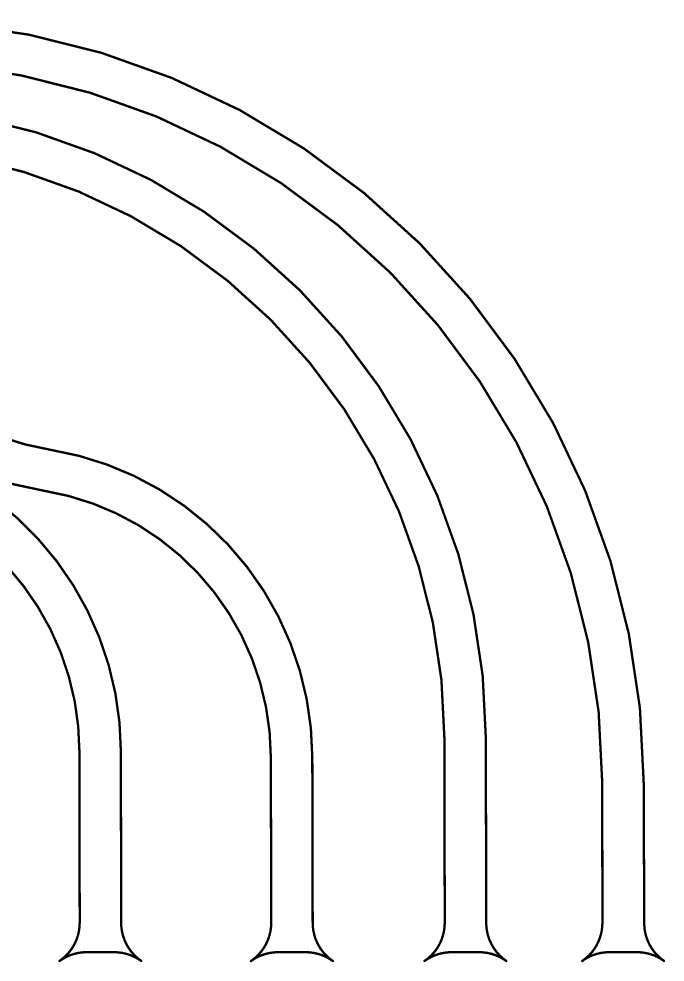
# Model space of a CAD drawing. Header units: inches. Extents: x 3 to 457, y -41 to 239.
# Drawn here: x 387.1 to 456.8, y 26.7 to 128.3 of the extents above; entities that cross this region are included whole.
import ezdxf

# ---------------------------------------------------------------- set-up
doc = ezdxf.new("R2010")
doc.units = ezdxf.units.IN
doc.layers.add('Fabrication', color=76, linetype='Continuous')

msp = doc.modelspace()

# ---------------------------------------------------------------- linework, layer by layer
at = {"layer": 'Fabrication', "const_width": 0.254}
for points in [[(372.16, 128.17, -0.413783), (454.5, 46)], [(372.19, 123.7, -0.413672), (450.03, 46)], [(369.16, 119.01, -0.413759), (437.48, 50.83)], [(369.16, 114.54, -0.413759), (433.01, 50.82)], [(389.8, 77.46, -0.367596), (361.3, 110.95)], [(390.51, 81.87, -0.367596), (365.77, 110.95)], [(390.51, 81.87, -0.367206), (418.77, 48.7)], [(376.26, 81.08, -0.310195), (398.13, 49.35)], [(389.8, 77.46, -0.367206), (414.3, 48.69)], [(374.67, 76.91, -0.310195), (393.66, 49.34)], [(393.69, 30.96, -0.250069), (391.52, 26.78)], [(400.33, 26.78, -0.250069), (398.16, 30.96)], [(414.34, 30.96, -0.250069), (412.17, 26.78)], [(420.97, 26.78, -0.250069), (418.81, 30.96)], [(433.05, 30.96, -0.250069), (430.88, 26.78)], [(439.69, 26.78, -0.250069), (437.52, 30.96)], [(450.05, 30.96, -0.250069), (447.88, 26.78)], [(456.69, 26.79, -0.238933), (454.56, 30.69)], [(391.51, 26.78, -0.154613), (394.38, 27.73)], [(397.46, 27.73, -0.154613), (400.33, 26.78)], [(412.16, 26.78, -0.154613), (415.03, 27.73)], [(418.11, 27.73, -0.154613), (420.97, 26.78)], [(430.87, 26.78, -0.154613), (433.74, 27.73)], [(436.82, 27.73, -0.154613), (439.69, 26.78)], [(447.87, 26.79, -0.154613), (450.74, 27.73)], [(453.82, 27.73, -0.154613), (456.69, 26.79)]]:
    msp.add_lwpolyline(points, format="xyb", dxfattribs=at)
at = {"layer": 'Fabrication', "const_width": 0.127}
for points in [[(390.45, 81.87, 1), (390.58, 81.87, 1)], [(390.45, 81.87, 1), (390.58, 81.87, 1)], [(389.73, 77.46, 1), (389.86, 77.46, 1)], [(389.73, 77.46, 1), (389.86, 77.46, 1)], [(432.95, 50.82, 1), (433.08, 50.82, 1)], [(432.95, 50.82, 1), (433.08, 50.82, 1)], [(437.42, 50.83, 1), (437.55, 50.83, 1)], [(437.42, 50.83, 1), (437.55, 50.83, 1)], [(393.6, 49.34, 1), (393.72, 49.34, 1)], [(393.6, 49.34, 1), (393.72, 49.34, 1)], [(398.07, 49.35, 1), (398.19, 49.35, 1)], [(398.07, 49.35, 1), (398.19, 49.35, 1)], [(414.24, 48.69, 1), (414.37, 48.69, 1)], [(414.24, 48.69, 1), (414.37, 48.69, 1)], [(418.71, 48.7, 1), (418.84, 48.7, 1)], [(418.71, 48.7, 1), (418.84, 48.7, 1)], [(449.96, 46, 1), (450.09, 46, 1)], [(449.96, 46, 1), (450.09, 46, 1)], [(454.43, 46, 1), (454.56, 46, 1)], [(454.43, 46, 1), (454.56, 46, 1)], [(393.63, 30.96, 1), (393.76, 30.96, 1)], [(393.63, 30.96, 1), (393.76, 30.96, 1)], [(398.1, 30.96, 1), (398.23, 30.96, 1)], [(398.1, 30.96, 1), (398.23, 30.96, 1)], [(414.27, 30.96, 1), (414.4, 30.96, 1)], [(414.27, 30.96, 1), (414.4, 30.96, 1)], [(418.74, 30.96, 1), (418.87, 30.96, 1)], [(418.74, 30.96, 1), (418.87, 30.96, 1)], [(432.98, 30.96, 1), (433.11, 30.96, 1)], [(432.98, 30.96, 1), (433.11, 30.96, 1)], [(437.45, 30.96, 1), (437.58, 30.96, 1)], [(437.46, 30.96, 1), (437.58, 30.96, 1)], [(449.99, 30.96, 1), (450.12, 30.96, 1)], [(449.99, 30.96, 1), (450.12, 30.96, 1)], [(454.49, 30.69, 1), (454.62, 30.69, 1)], [(454.49, 30.69, 1), (454.62, 30.69, 1)], [(394.32, 27.73, 1), (394.45, 27.73, 1)], [(394.32, 27.73, 1), (394.45, 27.73, 1)], [(397.4, 27.73, 1), (397.53, 27.73, 1)], [(397.4, 27.73, 1), (397.53, 27.73, 1)], [(414.96, 27.73, 1), (415.09, 27.73, 1)], [(414.96, 27.73, 1), (415.09, 27.73, 1)], [(418.04, 27.73, 1), (418.17, 27.73, 1)], [(418.04, 27.73, 1), (418.17, 27.73, 1)], [(433.68, 27.73, 1), (433.8, 27.73, 1)], [(433.68, 27.73, 1), (433.8, 27.73, 1)], [(436.76, 27.73, 1), (436.88, 27.73, 1)], [(436.76, 27.73, 1), (436.88, 27.73, 1)], [(450.67, 27.73, 1), (450.8, 27.73, 1)], [(450.67, 27.73, 1), (450.8, 27.73, 1)], [(453.75, 27.73, 1), (453.88, 27.73, 1)], [(453.75, 27.73, 1), (453.88, 27.73, 1)], [(391.45, 26.78, 1), (391.58, 26.78, 1)], [(391.46, 26.78, 1), (391.59, 26.78, 1)], [(400.27, 26.78, 1), (400.39, 26.78, 1)], [(400.27, 26.78, 1), (400.39, 26.78, 1)], [(412.09, 26.78, 1), (412.22, 26.78, 1)], [(412.1, 26.78, 1), (412.23, 26.78, 1)], [(420.91, 26.78, 1), (421.04, 26.78, 1)], [(420.91, 26.78, 1), (421.04, 26.78, 1)], [(430.81, 26.78, 1), (430.93, 26.78, 1)], [(430.82, 26.78, 1), (430.94, 26.78, 1)], [(439.62, 26.78, 1), (439.75, 26.78, 1)], [(439.62, 26.78, 1), (439.75, 26.78, 1)], [(447.81, 26.79, 1), (447.93, 26.79, 1)], [(447.82, 26.78, 1), (447.95, 26.78, 1)], [(456.62, 26.79, 1), (456.75, 26.79, 1)], [(456.62, 26.79, 1), (456.75, 26.79, 1)]]:
    msp.add_lwpolyline(points, format="xyb", close=True, dxfattribs=at)
at = {"layer": 'Fabrication', "const_width": 0.254}
for points in [[(433.01, 50.82), (433.05, 30.96)], [(437.48, 50.83), (437.52, 30.96)], [(393.66, 49.34), (393.69, 30.96)], [(398.13, 49.35), (398.16, 30.96)], [(414.3, 48.69), (414.34, 30.96)], [(418.77, 48.7), (418.81, 30.96)], [(450.03, 46), (450.05, 30.96)], [(454.5, 46), (454.56, 30.69)], [(394.38, 27.73), (397.46, 27.73)], [(415.03, 27.73), (418.11, 27.73)], [(433.74, 27.73), (436.82, 27.73)], [(450.74, 27.73), (453.82, 27.73)]]:
    msp.add_lwpolyline(points, dxfattribs=at)

doc.saveas('drawing.dxf')
